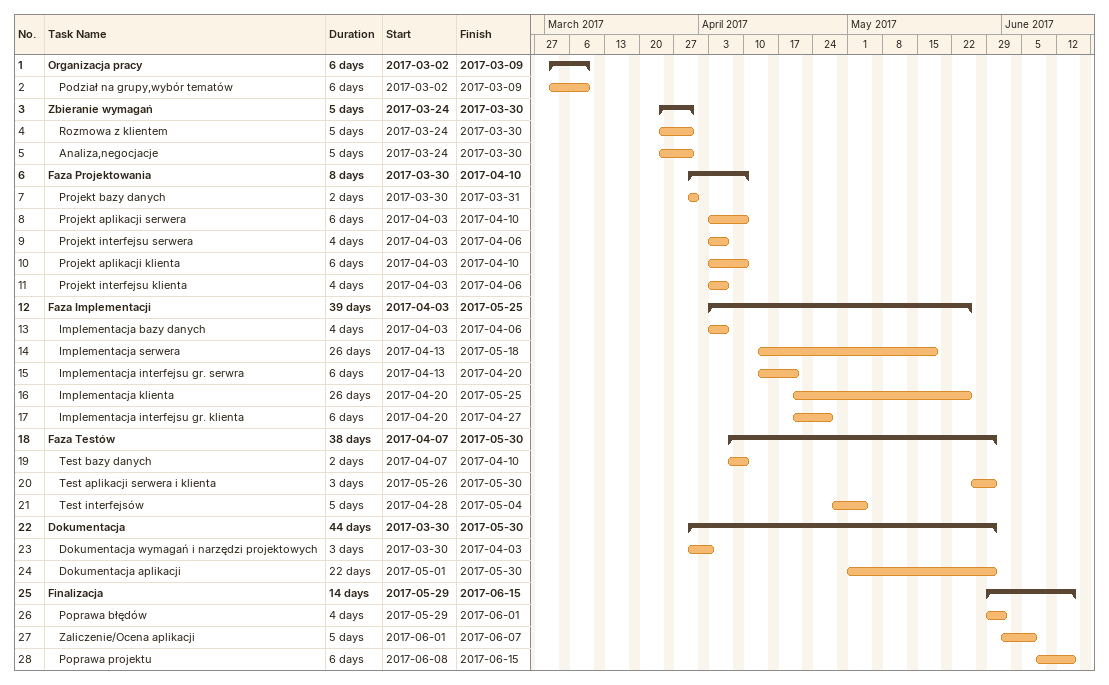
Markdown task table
| ID | Level | Task | Duration | Start | Finish |
|---|---|---|---|---|---|
| 1 | 1 | **Organizacja pracy** | 6d | 2017-03-02 | 2017-03-09 |
| 2 | 2 | Podział na grupy,wybór tematów | 6d | 2017-03-02 | 2017-03-09 |
| 3 | 1 | **Zbieranie wymagań** | 5d | 2017-03-24 | 2017-03-30 |
| 4 | 2 | Rozmowa z klientem | 5d | 2017-03-24 | 2017-03-30 |
| 5 | 2 | Analiza,negocjacje | 5d | 2017-03-24 | 2017-03-30 |
| 6 | 1 | **Faza Projektowania** | 8d | 2017-03-30 | 2017-04-10 |
| 7 | 2 | Projekt bazy danych | 2d | 2017-03-30 | 2017-03-31 |
| 8 | 2 | Projekt aplikacji serwera | 6d | 2017-04-03 | 2017-04-10 |
| 9 | 2 | Projekt interfejsu serwera | 4d | 2017-04-03 | 2017-04-06 |
| 10 | 2 | Projekt aplikacji klienta | 6d | 2017-04-03 | 2017-04-10 |
| 11 | 2 | Projekt interfejsu klienta | 4d | 2017-04-03 | 2017-04-06 |
| 12 | 1 | **Faza Implementacji** | 39d | 2017-04-03 | 2017-05-25 |
| 13 | 2 | Implementacja bazy danych | 4d | 2017-04-03 | 2017-04-06 |
| 14 | 2 | Implementacja serwera | 26d | 2017-04-13 | 2017-05-18 |
| 15 | 2 | Implementacja interfejsu gr. serwra | 6d | 2017-04-13 | 2017-04-20 |
| 16 | 2 | Implementacja klienta | 26d | 2017-04-20 | 2017-05-25 |
| 17 | 2 | Implementacja interfejsu gr. klienta | 6d | 2017-04-20 | 2017-04-27 |
| 18 | 1 | **Faza Testów** | 38d | 2017-04-07 | 2017-05-30 |
| 19 | 2 | Test bazy danych | 2d | 2017-04-07 | 2017-04-10 |
| 20 | 2 | Test aplikacji serwera i klienta | 3d | 2017-05-26 | 2017-05-30 |
| 21 | 2 | Test interfejsów | 5d | 2017-04-28 | 2017-05-04 |
| 22 | 1 | **Dokumentacja** | 44d | 2017-03-30 | 2017-05-30 |
| 23 | 2 | Dokumentacja wymagań i narzędzi projektowych | 3d | 2017-03-30 | 2017-04-03 |
| 24 | 2 | Dokumentacja aplikacji | 22d | 2017-05-01 | 2017-05-30 |
| 25 | 1 | **Finalizacja** | 14d | 2017-05-29 | 2017-06-15 |
| 26 | 2 | Poprawa błędów | 4d | 2017-05-29 | 2017-06-01 |
| 27 | 2 | Zaliczenie/Ocena aplikacji | 5d | 2017-06-01 | 2017-06-07 |
| 28 | 2 | Poprawa projektu | 6d | 2017-06-08 | 2017-06-15 |
